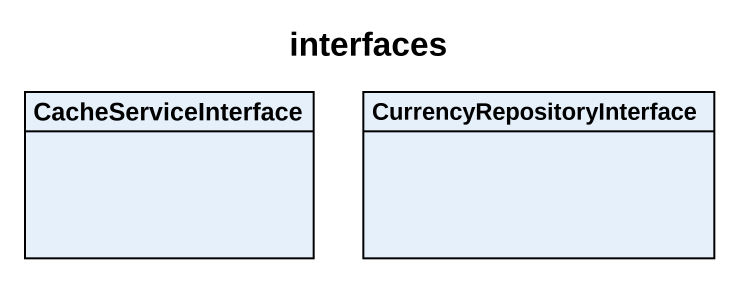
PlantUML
@startuml
title interfaces
hide circle
hide empty members
class CacheServiceInterface
class CurrencyRepositoryInterface
@enduml
